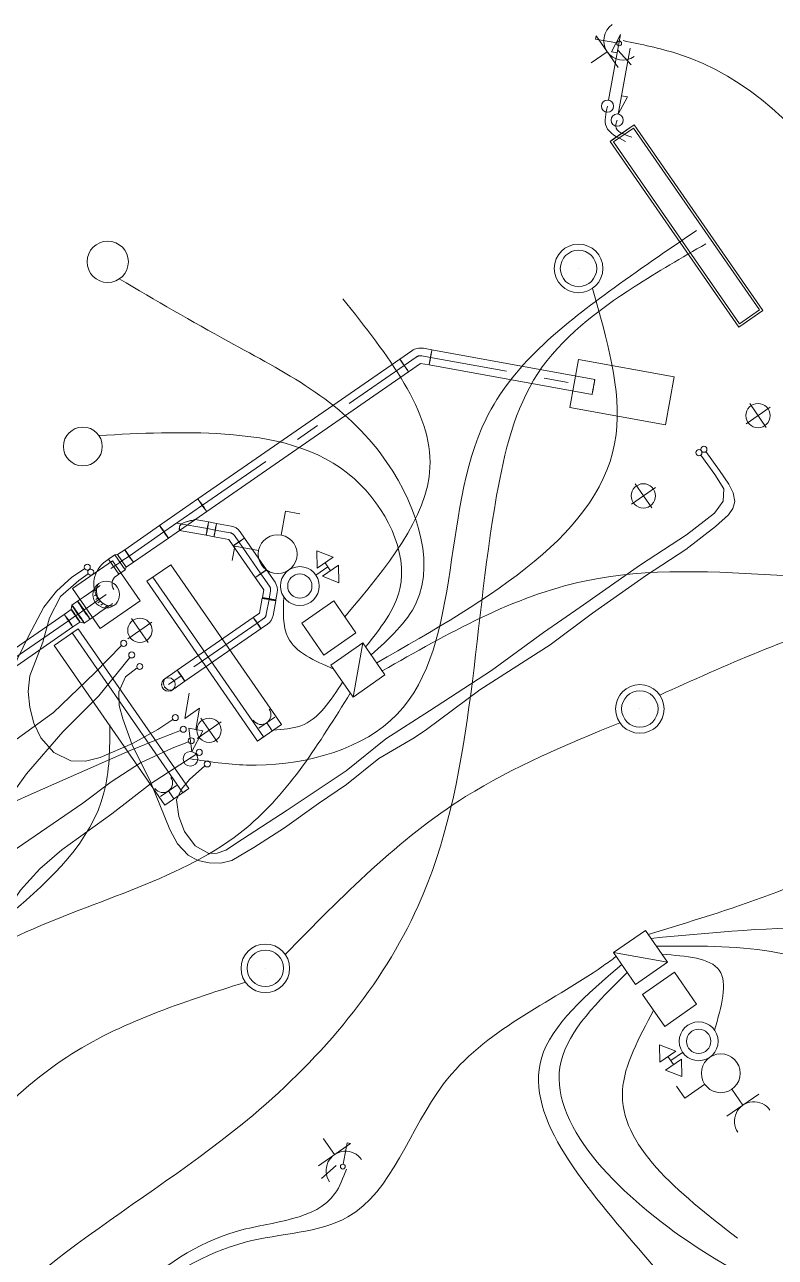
# Model space of a CAD drawing. Header units: metres. Extents: x 2747662.9 to 2747731.3, y 1250221.9 to 1250283.3.
# Drawn here: x 2747722.48 to 2747725.57, y 1250251.04 to 1250256.11 of the extents above; entities that cross this region are included whole.
import ezdxf

# ---------------------------------------------------------------- set-up
doc = ezdxf.new("R2010")
doc.units = ezdxf.units.M
doc.header["$MEASUREMENT"] = 0
doc.linetypes.add('STRICHPUNKT2-A0PKHS6Z00', pattern=[0.635, 0.3175, -0.15875, 0, -0.15875])
doc.linetypes.add('STRICHPUNKT2-A0PKHS7900', pattern=[0.635, 0.3175, -0.15875, 0, -0.15875])
for name, color, linetype in [('___deckendurchbruch', 7, 'Continuous'), ('___elektro', 7, 'Continuous'), ('___sanitär', 7, 'Continuous')]:
    doc.layers.add(name, color=color, linetype=linetype)

msp = doc.modelspace()

# ---------------------------------------------------------------- linework, layer by layer
at = {"color": 30, "linetype": 'Continuous', "lineweight": 0, "true_color": 0xff8d1c}
for p, q in [((2747724.9375, 1250256.0693), (2747724.8997, 1250255.9979)), ((2747724.9237, 1250255.9936), (2747724.9375, 1250256.0693)), ((2747724.8882, 1250255.7985), (2747724.9237, 1250255.9936)), ((2747724.8997, 1250255.9979), (2747724.9237, 1250255.9936)), ((2747724.977, 1250256.0119), (2747724.9416, 1250255.8168)), ((2747724.9416, 1250255.8168), (2747724.9278, 1250255.7411)), ((2747724.9278, 1250255.7411), (2747724.9656, 1250255.8124)), ((2747724.9656, 1250255.8124), (2747724.9416, 1250255.8168)), ((2747724.8836, 1250255.7737), (2747724.8836, 1250255.7737)), ((2747724.9234, 1250255.7162), (2747724.9234, 1250255.7162))]:
    msp.add_line(p, q, dxfattribs=at)
for centre in [(2747724.8836, 1250255.7737), (2747724.9234, 1250255.7162)]:
    msp.add_circle(centre, 0.0253, dxfattribs=at)
for points, knots in [([(2747724.9481, 1250256.0435), (2747725.0235, 1250256.0279), (2747725.099, 1250256.0124), (2747725.1695, 1250255.99), (2747725.7667, 1250255.8005), (2747726.0111, 1250255.1195), (2747726.4885, 1250254.5827), (2747726.6299, 1250254.4236), (2747726.7918, 1250254.2772), (2747726.9679, 1250254.2716), (2747727.0824, 1250254.268), (2747727.2028, 1250254.3238), (2747727.3233, 1250254.3796)], [0, 0, 0, 0, 1, 1, 1, 2, 2, 2, 3, 3, 3, 4, 4, 4, 4]), ([(2747724.8836, 1250255.7737), (2747724.8764, 1250255.7427), (2747724.8693, 1250255.7118), (2747724.8789, 1250255.6887), (2747724.8901, 1250255.6617), (2747724.924, 1250255.6453), (2747724.958, 1250255.6289)], [0, 0, 0, 0, 1, 1, 1, 2, 2, 2, 2]), ([(2747724.9234, 1250255.7162), (2747724.9205, 1250255.7076), (2747724.9175, 1250255.699), (2747724.9178, 1250255.6916), (2747724.9186, 1250255.6682), (2747724.9515, 1250255.6574), (2747724.9843, 1250255.6467)], [0, 0, 0, 0, 1, 1, 1, 2, 2, 2, 2]), ([(2747723.167, 1250253.0871), (2747723.2428, 1250253.0755), (2747723.3185, 1250253.0638), (2747723.3978, 1250253.0614), (2747723.6091, 1250253.055), (2747723.8451, 1250253.1146), (2747723.9896, 1250253.2436), (2747724.2938, 1250253.5154), (2747724.1916, 1250254.0951), (2747724.384, 1250254.4869), (2747724.4911, 1250254.7051), (2747724.6895, 1250254.865), (2747724.8881, 1250255.0096), (2747725.0089, 1250255.0976), (2747725.1298, 1250255.1799), (2747725.2506, 1250255.2623)], [0, 0, 0, 0, 1, 1, 1, 2, 2, 2, 3, 3, 3, 4, 4, 4, 5, 5, 5, 5]), ([(2747721.9652, 1250250.2028), (2747722.0086, 1250250.2982), (2747722.0519, 1250250.3937), (2747722.1041, 1250250.4817), (2747722.3959, 1250250.974), (2747722.9651, 1250251.2344), (2747723.4233, 1250251.6196), (2747723.7122, 1250251.8624), (2747723.9569, 1250252.1548), (2747724.1039, 1250252.4815), (2747724.3342, 1250252.9931), (2747724.3246, 1250253.589), (2747724.4274, 1250254.1707), (2747724.4591, 1250254.35), (2747724.5015, 1250254.528), (2747724.5967, 1250254.6731), (2747724.6925, 1250254.8192), (2747724.8418, 1250254.932), (2747724.9934, 1250255.0299), (2747725.0912, 1250255.0931), (2747725.19, 1250255.1501), (2747725.2888, 1250255.2072)], [0, 0, 0, 0, 1, 1, 1, 2, 2, 2, 3, 3, 3, 4, 4, 4, 5, 5, 5, 6, 6, 6, 7, 7, 7, 7]), ([(2747722.8738, 1250255.0624), (2747723.0232, 1250254.975), (2747723.1726, 1250254.8876), (2747723.324, 1250254.8047), (2747723.5514, 1250254.6801), (2747723.7833, 1250254.5657), (2747723.951, 1250254.3421), (2747724.0866, 1250254.1615), (2747724.1802, 1250253.9095), (2747724.0962, 1250253.7293), (2747724.0583, 1250253.6482), (2747723.9845, 1250253.5816), (2747723.9108, 1250253.515)], [0, 0, 0, 0, 1, 1, 1, 2, 2, 2, 3, 3, 3, 4, 4, 4, 4]), ([(2747724.8214, 1250255.0235), (2747724.8817, 1250254.8136), (2747724.9421, 1250254.6037), (2747724.9191, 1250254.4219), (2747724.8679, 1250254.0155), (2747724.4007, 1250253.7488), (2747723.9335, 1250253.4821)], [0, 0, 0, 0, 1, 1, 1, 2, 2, 2, 2]), ([(2747723.8026, 1250253.6712), (2747723.9729, 1250253.8754), (2747724.1432, 1250254.0796), (2747724.1529, 1250254.287), (2747724.1636, 1250254.5158), (2747723.9787, 1250254.7486), (2747723.7939, 1250254.9813)], [0, 0, 0, 0, 1, 1, 1, 2, 2, 2, 2]), ([(2747722.7899, 1250254.4182), (2747722.9614, 1250254.4271), (2747723.1329, 1250254.436), (2747723.3079, 1250254.4237), (2747723.4989, 1250254.4103), (2747723.694, 1250254.3717), (2747723.8421, 1250254.2392), (2747723.9705, 1250254.1245), (2747724.0635, 1250253.9393), (2747724.0288, 1250253.7865), (2747724.0092, 1250253.7001), (2747723.9486, 1250253.624), (2747723.888, 1250253.5479)], [0, 0, 0, 0, 1, 1, 1, 2, 2, 2, 3, 3, 3, 4, 4, 4, 4]), ([(2747723.9563, 1250253.4492), (2747724.2265, 1250253.603), (2747724.4968, 1250253.7567), (2747724.7889, 1250253.8191), (2747725.3115, 1250253.9308), (2747725.904, 1250253.7503), (2747726.4181, 1250253.8742), (2747726.7458, 1250253.9533), (2747727.0417, 1250254.1562), (2747727.3376, 1250254.359)], [0, 0, 0, 0, 1, 1, 1, 2, 2, 2, 3, 3, 3, 3]), ([(2747725.0989, 1250253.3496), (2747725.3695, 1250253.472), (2747725.6402, 1250253.5943), (2747725.9268, 1250253.6739), (2747726.1493, 1250253.7357), (2747726.3814, 1250253.7716), (2747726.5928, 1250253.855), (2747726.8684, 1250253.9638), (2747727.1087, 1250254.1532), (2747727.3489, 1250254.3426)], [0, 0, 0, 0, 1, 1, 1, 2, 2, 2, 3, 3, 3, 3]), ([(2747725.0512, 1250252.3647), (2747725.3881, 1250252.4664), (2747725.725, 1250252.5682), (2747726.0124, 1250252.7482), (2747726.3813, 1250252.9793), (2747726.6685, 1250253.3393), (2747726.9962, 1250253.6412), (2747727.1692, 1250253.8007), (2747727.3536, 1250253.9439), (2747727.5379, 1250254.0872)], [0, 0, 0, 0, 1, 1, 1, 2, 2, 2, 3, 3, 3, 3]), ([(2747723.5515, 1250253.7527), (2747723.5486, 1250253.6927), (2747723.5458, 1250253.6327), (2747723.5681, 1250253.5875), (2747723.5989, 1250253.5251), (2747723.6777, 1250253.4909), (2747723.7565, 1250253.4568)], [0, 0, 0, 0, 1, 1, 1, 2, 2, 2, 2]), ([(2747723.508, 1250253.2056), (2747723.5474, 1250253.2081), (2747723.5869, 1250253.2106), (2747723.621, 1250253.2234), (2747723.6953, 1250253.2511), (2747723.7444, 1250253.3272), (2747723.7935, 1250253.4033)], [0, 0, 0, 0, 1, 1, 1, 2, 2, 2, 2]), ([(2747721.9012, 1250252.0257), (2747722.0819, 1250252.1464), (2747722.2625, 1250252.267), (2747722.4617, 1250252.3607), (2747722.777, 1250252.5089), (2747723.1386, 1250252.5894), (2747723.3961, 1250252.8023), (2747723.571, 1250252.9469), (2747723.6979, 1250253.1525), (2747723.8248, 1250253.3581)], [0, 0, 0, 0, 1, 1, 1, 2, 2, 2, 3, 3, 3, 3]), ([(2747722.8357, 1250253.2265), (2747722.835, 1250253.1309), (2747722.8342, 1250253.0352), (2747722.8109, 1250252.9469), (2747722.7591, 1250252.7502), (2747722.5953, 1250252.59), (2747722.4282, 1250252.4524), (2747722.2475, 1250252.3035), (2747722.063, 1250252.181), (2747721.8784, 1250252.0586)], [0, 0, 0, 0, 1, 1, 1, 2, 2, 2, 3, 3, 3, 3]), ([(2747723.5575, 1250252.2819), (2747723.7906, 1250252.5204), (2747724.0236, 1250252.7588), (2747724.2998, 1250252.9319), (2747724.4967, 1250253.0553), (2747724.7156, 1250253.1455), (2747724.9345, 1250253.2357)], [0, 0, 0, 0, 1, 1, 1, 2, 2, 2, 2]), ([(2747727.2683, 1250251.7807), (2747727.0269, 1250251.9722), (2747726.7855, 1250252.1637), (2747726.5166, 1250252.2708), (2747726.0802, 1250252.4447), (2747725.5714, 1250252.3965), (2747725.0626, 1250252.3483)], [0, 0, 0, 0, 1, 1, 1, 2, 2, 2, 2]), ([(2747728.5642, 1250249.0317), (2747728.1169, 1250249.6369), (2747727.6696, 1250250.2421), (2747727.1762, 1250250.9105), (2747726.7264, 1250251.5197), (2747726.2384, 1250252.1815), (2747725.5578, 1250252.2943), (2747725.4067, 1250252.3194), (2747725.246, 1250252.3174), (2747725.0854, 1250252.3154)], [0, 0, 0, 0, 1, 1, 1, 2, 2, 2, 3, 3, 3, 3]), ([(2747725.3245, 1250251.9701), (2747725.3525, 1250252.0675), (2747725.3805, 1250252.1649), (2747725.3436, 1250252.217), (2747725.3072, 1250252.2683), (2747725.2077, 1250252.2754), (2747725.1082, 1250252.2825)], [0, 0, 0, 0, 1, 1, 1, 2, 2, 2, 2]), ([(2747722.9395, 1250250.8648), (2747723.0821, 1250250.9593), (2747723.2247, 1250251.0537), (2747723.3927, 1250251.0974), (2747723.5362, 1250251.1347), (2747723.6982, 1250251.135), (2747723.8152, 1250251.2013), (2747723.9966, 1250251.3042), (2747724.0699, 1250251.5658), (2747724.209, 1250251.7491), (2747724.3776, 1250251.9713), (2747724.6428, 1250252.0787), (2747724.8663, 1250252.2352), (2747724.8842, 1250252.2478), (2747724.902, 1250252.2607), (2747724.9197, 1250252.2736)], [0, 0, 0, 0, 1, 1, 1, 2, 2, 2, 3, 3, 3, 4, 4, 4, 5, 5, 5, 5]), ([(2747726.2561, 1250248.6671), (2747726.2083, 1250248.8831), (2747726.1604, 1250249.0991), (2747726.0969, 1250249.3019), (2747725.8988, 1250249.9348), (2747725.5488, 1250250.4391), (2747725.033, 1250251.0455), (2747724.8025, 1250251.3163), (2747724.5391, 1250251.6075), (2747724.6119, 1250251.8548), (2747724.6525, 1250251.9925), (2747724.7975, 1250252.1166), (2747724.9425, 1250252.2407)], [0, 0, 0, 0, 1, 1, 1, 2, 2, 2, 3, 3, 3, 4, 4, 4, 4]), ([(2747726.483, 1250250.627), (2747726.0636, 1250250.7169), (2747725.6443, 1250250.8067), (2747725.2125, 1250251.1028), (2747724.9248, 1250251.3001), (2747724.6316, 1250251.5889), (2747724.6927, 1250251.8423), (2747724.7234, 1250251.9702), (2747724.8443, 1250252.089), (2747724.9652, 1250252.2078)], [0, 0, 0, 0, 1, 1, 1, 2, 2, 2, 3, 3, 3, 3]), ([(2747722.0162, 1250251.2143), (2747722.2126, 1250251.4553), (2747722.4091, 1250251.6964), (2747722.6581, 1250251.8594), (2747722.8762, 1250252.0022), (2747723.1347, 1250252.0851), (2747723.3931, 1250252.1681)], [0, 0, 0, 0, 1, 1, 1, 2, 2, 2, 2]), ([(2747725.0734, 1250252.0516), (2747725.0128, 1250251.9394), (2747724.9521, 1250251.8271), (2747724.9455, 1250251.7227), (2747724.9311, 1250251.4947), (2747725.1747, 1250251.3043), (2747725.4183, 1250251.1139)], [0, 0, 0, 0, 1, 1, 1, 2, 2, 2, 2]), ([(2747723.809, 1250251.3978), (2747723.7954, 1250251.3621), (2747723.7818, 1250251.3265), (2747723.7618, 1250251.298), (2747723.6838, 1250251.187), (2747723.5078, 1250251.1845), (2747723.3609, 1250251.1433), (2747723.1877, 1250251.0947), (2747723.0549, 1250250.9923), (2747722.9221, 1250250.8899)], [0, 0, 0, 0, 1, 1, 1, 2, 2, 2, 3, 3, 3, 3])]:
    msp.add_open_spline(points, degree=3, knots=knots, dxfattribs=at)
at = {"layer": '___deckendurchbruch', "color": 215, "linetype": 'Continuous', "lineweight": 0, "true_color": 0xa44f91}
for p, q in [((2747724.8946, 1250255.6289), (2747724.9933, 1250255.6972)), ((2747724.8946, 1250255.6289), (2747724.9933, 1250255.6972)), ((2747724.8946, 1250255.6289), (2747724.9933, 1250255.6972)), ((2747724.8946, 1250255.6289), (2747724.9933, 1250255.6972)), ((2747724.8946, 1250255.6289), (2747724.9933, 1250255.6972)), ((2747724.8946, 1250255.6289), (2747724.9933, 1250255.6972)), ((2747724.9851, 1250255.6916), (2747724.9029, 1250255.6346)), ((2747724.9029, 1250255.6346), (2747724.9851, 1250255.6916)), ((2747724.9908, 1250255.6833), (2747724.9085, 1250255.6264)), ((2747724.9908, 1250255.6833), (2747724.9085, 1250255.6264)), ((2747724.9933, 1250255.6972), (2747724.9851, 1250255.6916)), ((2747724.9851, 1250255.6916), (2747724.9933, 1250255.6972)), ((2747724.9851, 1250255.6916), (2747724.9851, 1250255.6916)), ((2747724.9851, 1250255.6916), (2747724.9851, 1250255.6916)), ((2747724.9908, 1250255.6833), (2747725.5089, 1250254.9353)), ((2747724.9908, 1250255.6833), (2747725.5089, 1250254.9353)), ((2747724.9933, 1250255.6972), (2747724.9933, 1250255.6973)), ((2747724.9933, 1250255.6972), (2747724.9933, 1250255.6973)), ((2747724.9933, 1250255.6972), (2747724.9933, 1250255.6973)), ((2747724.9933, 1250255.6972), (2747724.9933, 1250255.6973)), ((2747724.9933, 1250255.6972), (2747724.999, 1250255.689)), ((2747724.999, 1250255.689), (2747724.9933, 1250255.6972)), ((2747725.5228, 1250254.9327), (2747724.9933, 1250255.6972)), ((2747724.9933, 1250255.6972), (2747725.5228, 1250254.9327)), ((2747724.9933, 1250255.6972), (2747725.5228, 1250254.9327)), ((2747725.5228, 1250254.9327), (2747724.9933, 1250255.6972)), ((2747724.9933, 1250255.6972), (2747725.5228, 1250254.9327)), ((2747724.9933, 1250255.6972), (2747725.5228, 1250254.9327)), ((2747725.5228, 1250254.9327), (2747724.9933, 1250255.6972)), ((2747724.9933, 1250255.6972), (2747725.5228, 1250254.9327)), ((2747724.999, 1250255.689), (2747724.999, 1250255.6891)), ((2747724.8946, 1250255.6289), (2747724.9029, 1250255.6346)), ((2747724.9029, 1250255.6346), (2747724.8946, 1250255.6289)), ((2747724.8946, 1250255.6289), (2747724.9003, 1250255.6207)), ((2747724.9003, 1250255.6207), (2747724.8946, 1250255.6289)), ((2747724.8946, 1250255.6289), (2747724.8947, 1250255.6289)), ((2747724.8946, 1250255.6289), (2747724.8947, 1250255.6289)), ((2747725.4242, 1250254.8644), (2747724.8946, 1250255.6289)), ((2747724.8946, 1250255.6289), (2747724.8947, 1250255.6289)), ((2747725.4242, 1250254.8644), (2747724.8946, 1250255.6289)), ((2747725.4242, 1250254.8644), (2747724.8946, 1250255.6289)), ((2747725.4242, 1250254.8644), (2747724.8946, 1250255.6289)), ((2747724.8946, 1250255.6289), (2747724.8947, 1250255.6289)), ((2747725.4242, 1250254.8644), (2747724.8946, 1250255.6289)), ((2747725.4242, 1250254.8644), (2747724.8946, 1250255.6289)), ((2747724.9029, 1250255.6346), (2747724.9029, 1250255.6346)), ((2747724.9029, 1250255.6346), (2747724.9029, 1250255.6346)), ((2747724.9085, 1250255.6264), (2747725.4267, 1250254.8783)), ((2747724.9085, 1250255.6264), (2747725.4267, 1250254.8783)), ((2747724.9003, 1250255.6207), (2747724.9004, 1250255.6207)), ((2747725.4242, 1250254.8644), (2747725.5228, 1250254.9327)), ((2747725.5228, 1250254.9327), (2747725.4242, 1250254.8644)), ((2747725.5228, 1250254.9327), (2747725.4242, 1250254.8644)), ((2747725.4242, 1250254.8644), (2747725.5228, 1250254.9327)), ((2747725.5228, 1250254.9327), (2747725.4242, 1250254.8644)), ((2747725.5228, 1250254.9327), (2747725.4242, 1250254.8644)), ((2747725.5089, 1250254.9353), (2747725.4267, 1250254.8783)), ((2747725.5089, 1250254.9353), (2747725.4267, 1250254.8783)), ((2747725.5146, 1250254.9271), (2747725.4324, 1250254.8701)), ((2747725.4324, 1250254.8701), (2747725.5146, 1250254.9271)), ((2747725.5228, 1250254.9327), (2747725.5146, 1250254.9271)), ((2747725.5146, 1250254.9271), (2747725.5228, 1250254.9327)), ((2747725.5146, 1250254.9271), (2747725.5147, 1250254.9271)), ((2747725.5146, 1250254.9271), (2747725.5147, 1250254.9271)), ((2747725.5228, 1250254.9327), (2747725.5171, 1250254.941)), ((2747725.5171, 1250254.941), (2747725.5172, 1250254.941)), ((2747725.5171, 1250254.941), (2747725.5228, 1250254.9327)), ((2747725.5228, 1250254.9327), (2747725.5229, 1250254.9328)), ((2747725.5228, 1250254.9327), (2747725.5229, 1250254.9328)), ((2747725.5228, 1250254.9327), (2747725.5229, 1250254.9328)), ((2747725.5228, 1250254.9327), (2747725.5229, 1250254.9328)), ((2747725.4185, 1250254.8726), (2747725.4185, 1250254.8727)), ((2747725.4242, 1250254.8644), (2747725.4185, 1250254.8726)), ((2747725.4185, 1250254.8726), (2747725.4242, 1250254.8644)), ((2747725.4242, 1250254.8644), (2747725.4324, 1250254.8701)), ((2747725.4324, 1250254.8701), (2747725.4242, 1250254.8644)), ((2747725.4242, 1250254.8644), (2747725.4242, 1250254.8644)), ((2747725.4242, 1250254.8644), (2747725.4242, 1250254.8644)), ((2747725.4242, 1250254.8644), (2747725.4242, 1250254.8644)), ((2747725.4242, 1250254.8644), (2747725.4242, 1250254.8644)), ((2747725.4324, 1250254.8701), (2747725.4325, 1250254.8701)), ((2747725.4324, 1250254.8701), (2747725.4325, 1250254.8701))]:
    msp.add_line(p, q, dxfattribs=at)
at = {"layer": '___deckendurchbruch', "color": 215, "linetype": 'STRICHPUNKT2-A0PKHS6Z00', "lineweight": 0, "true_color": 0xa44f91}
for p, q in [((2747725.4539, 1250254.466), (2747725.5525, 1250254.5343)), ((2747725.5373, 1250254.4508), (2747725.469, 1250254.5495)), ((2747725.0656, 1250254.1203), (2747724.9973, 1250254.2189)), ((2747724.9821, 1250254.1355), (2747725.0808, 1250254.2038)), ((2747722.9096, 1250253.5818), (2747723.0082, 1250253.6501)), ((2747722.9931, 1250253.5666), (2747722.9247, 1250253.6653)), ((2747723.2778, 1250253.1556), (2747723.2094, 1250253.2542)), ((2747723.1943, 1250253.1708), (2747723.2929, 1250253.2391))]:
    msp.add_line(p, q, dxfattribs=at)
at = {"layer": '___deckendurchbruch', "color": 215, "linetype": 'Continuous', "lineweight": 0, "true_color": 0xa44f91}
for centre in [(2747725.5032, 1250254.5001), (2747725.0314, 1250254.1696), (2747722.9589, 1250253.6159), (2747723.2436, 1250253.2049)]:
    msp.add_circle(centre, 0.05, dxfattribs=at)
at = {"layer": '___elektro', "color": 30, "linetype": 'Continuous', "lineweight": 0, "true_color": 0xff8d1c}
for p, q in [((2747724.8342, 1250256.0498), (2747724.8368, 1250256.0637)), ((2747724.9218, 1250256.0339), (2747724.8342, 1250256.0498)), ((2747724.8368, 1250256.0637), (2747724.9279, 1250255.9322)), ((2747724.8823, 1250255.9979), (2747724.8166, 1250255.9524)), ((2747724.9266, 1250256.0043), (2747724.9804, 1250255.9442)), ((2747724.8166, 1250255.9524), (2747724.8166, 1250255.9524)), ((2747724.8166, 1250255.9524), (2747724.8166, 1250255.9524)), ((2747724.9496, 1250255.6548), (2747724.9496, 1250255.6549)), ((2747725.2498, 1250255.3093), (2747725.2498, 1250255.3093)), ((2747725.1676, 1250255.2523), (2747725.1676, 1250255.2523)), ((2747722.7781, 1250255.2029), (2747722.7781, 1250255.2029)), ((2747722.8963, 1250255.1814), (2747722.8964, 1250255.1814)), ((2747724.7075, 1250255.1879), (2747724.7075, 1250255.1879)), ((2747724.8466, 1250255.1626), (2747724.8467, 1250255.1626)), ((2747722.7566, 1250255.0846), (2747722.7566, 1250255.0846)), ((2747724.7644, 1250255.1057), (2747724.7645, 1250255.1057)), ((2747722.8749, 1250255.0631), (2747722.8749, 1250255.0632)), ((2747722.8749, 1250255.0631), (2747722.8749, 1250255.0632)), ((2747722.8749, 1250255.0631), (2747722.8749, 1250255.0632)), ((2747724.6822, 1250255.0487), (2747724.6823, 1250255.0487)), ((2747724.6822, 1250255.0487), (2747724.6823, 1250255.0487)), ((2747724.8214, 1250255.0235), (2747724.8214, 1250255.0235)), ((2747725.4678, 1250254.9068), (2747725.4678, 1250254.9068)), ((2747722.6786, 1250254.4384), (2747722.6787, 1250254.4385)), ((2747722.7899, 1250254.4182), (2747722.79, 1250254.4183)), ((2747722.6584, 1250254.3271), (2747722.6584, 1250254.3272)), ((2747722.7697, 1250254.3069), (2747722.7698, 1250254.3069)), ((2747723.5404, 1250254.0085), (2747723.5583, 1250254.1069)), ((2747723.5583, 1250254.1069), (2747723.6173, 1250254.0962)), ((2747723.349, 1250253.9619), (2747723.3383, 1250253.9029)), ((2747723.4474, 1250253.9441), (2747723.349, 1250253.9619)), ((2747723.4806, 1250253.9956), (2747723.4806, 1250253.9956)), ((2747723.5919, 1250253.9753), (2747723.5919, 1250253.9754)), ((2747723.6868, 1250253.9437), (2747723.7538, 1250253.9172)), ((2747723.6868, 1250253.9437), (2747723.688, 1250253.8716)), ((2747723.688, 1250253.8716), (2747723.7538, 1250253.9172)), ((2747723.0483, 1250253.8604), (2747723.0484, 1250253.8604)), ((2747723.4604, 1250253.8842), (2747723.4604, 1250253.8843)), ((2747723.5717, 1250253.864), (2747723.5717, 1250253.8641)), ((2747723.5717, 1250253.864), (2747723.5717, 1250253.8641)), ((2747723.7323, 1250253.878), (2747723.683, 1250253.8438)), ((2747723.7108, 1250253.8388), (2747723.7766, 1250253.8843)), ((2747723.7209, 1250253.8944), (2747723.7437, 1250253.8615)), ((2747723.7779, 1250253.8122), (2747723.7766, 1250253.8843)), ((2747723.683, 1250253.8438), (2747723.683, 1250253.8438)), ((2747723.7779, 1250253.8122), (2747723.7108, 1250253.8388)), ((2747723.5515, 1250253.7527), (2747723.5515, 1250253.7527)), ((2747723.757, 1250253.737), (2747723.6255, 1250253.6458)), ((2747723.6628, 1250253.7325), (2747723.6628, 1250253.7325)), ((2747723.8481, 1250253.6054), (2747723.757, 1250253.737)), ((2747723.6419, 1250253.6572), (2747723.642, 1250253.6573)), ((2747723.6255, 1250253.6458), (2747723.7166, 1250253.5143)), ((2747723.7166, 1250253.5143), (2747723.8481, 1250253.6054)), ((2747722.6435, 1250253.58), (2747722.6436, 1250253.58)), ((2747723.3133, 1250253.5574), (2747723.3134, 1250253.5574)), ((2747723.8766, 1250253.5643), (2747723.7451, 1250253.4732)), ((2747723.8766, 1250253.5643), (2747723.8362, 1250253.3417)), ((2747723.8602, 1250253.5529), (2747723.8602, 1250253.553)), ((2747723.9677, 1250253.4328), (2747723.8766, 1250253.5643)), ((2747723.888, 1250253.5479), (2747723.888, 1250253.5479)), ((2747723.778, 1250253.496), (2747723.778, 1250253.496)), ((2747723.7944, 1250253.5074), (2747723.7944, 1250253.5074)), ((2747723.8108, 1250253.5188), (2747723.8109, 1250253.5188)), ((2747723.8273, 1250253.5302), (2747723.8273, 1250253.5302)), ((2747723.8437, 1250253.5415), (2747723.8438, 1250253.5416)), ((2747723.8994, 1250253.5314), (2747723.8994, 1250253.5315)), ((2747723.9108, 1250253.515), (2747723.9108, 1250253.515)), ((2747723.9221, 1250253.4986), (2747723.9222, 1250253.4986)), ((2747723.2147, 1250253.489), (2747723.2147, 1250253.489)), ((2747723.7451, 1250253.4732), (2747723.8362, 1250253.3417)), ((2747723.7565, 1250253.4568), (2747723.7565, 1250253.4568)), ((2747723.7615, 1250253.4846), (2747723.7616, 1250253.4846)), ((2747723.9335, 1250253.4821), (2747723.9336, 1250253.4821)), ((2747723.9449, 1250253.4657), (2747723.945, 1250253.4657)), ((2747723.9563, 1250253.4492), (2747723.9564, 1250253.4493)), ((2747723.7678, 1250253.4403), (2747723.7679, 1250253.4404)), ((2747723.7792, 1250253.4239), (2747723.7793, 1250253.4239)), ((2747723.7906, 1250253.4075), (2747723.7907, 1250253.4075)), ((2747723.8362, 1250253.3417), (2747723.9677, 1250253.4328)), ((2747723.9184, 1250253.3986), (2747723.9184, 1250253.3987)), ((2747723.9348, 1250253.41), (2747723.9349, 1250253.41)), ((2747723.9513, 1250253.4214), (2747723.9513, 1250253.4214)), ((2747723.1433, 1250253.2532), (2747723.1622, 1250253.3575)), ((2747723.802, 1250253.391), (2747723.8021, 1250253.391)), ((2747723.8134, 1250253.3746), (2747723.8134, 1250253.3746)), ((2747723.8248, 1250253.3581), (2747723.8248, 1250253.3582)), ((2747723.8526, 1250253.3531), (2747723.8527, 1250253.3531)), ((2747723.8691, 1250253.3645), (2747723.8691, 1250253.3645)), ((2747723.8855, 1250253.3759), (2747723.8855, 1250253.3759)), ((2747723.9019, 1250253.3872), (2747723.902, 1250253.3873)), ((2747724.9597, 1250253.3749), (2747724.9598, 1250253.3749)), ((2747725.0989, 1250253.3496), (2747725.0989, 1250253.3496)), ((2747722.9327, 1250253.2937), (2747722.9328, 1250253.2937)), ((2747723.2049, 1250253.2959), (2747723.1433, 1250253.2532)), ((2747723.1889, 1250253.2078), (2747723.2049, 1250253.2959)), ((2747725.0167, 1250253.2927), (2747725.0167, 1250253.2927)), ((2747723.4482, 1250253.2128), (2747723.514, 1250253.2584)), ((2747722.8341, 1250253.2254), (2747722.8341, 1250253.2254)), ((2747723.2178, 1250253.2026), (2747723.1601, 1250253.213)), ((2747723.1725, 1250253.117), (2747723.1601, 1250253.213)), ((2747723.1725, 1250253.117), (2747723.2178, 1250253.2026)), ((2747723.4811, 1250253.2356), (2747723.5039, 1250253.2027)), ((2747723.4811, 1250253.2356), (2747723.4812, 1250253.2356)), ((2747723.5039, 1250253.2027), (2747723.5039, 1250253.2028)), ((2747724.9345, 1250253.2357), (2747724.9345, 1250253.2357)), ((2747724.9345, 1250253.2357), (2747724.9345, 1250253.2357)), ((2747725.0736, 1250253.2105), (2747725.0737, 1250253.2105)), ((2747723.167, 1250253.0871), (2747723.1671, 1250253.0872)), ((2747723.0434, 1250252.9325), (2747723.1092, 1250252.978)), ((2747723.0763, 1250252.9552), (2747723.0763, 1250252.9553)), ((2747723.0763, 1250252.9552), (2747723.0991, 1250252.9223)), ((2747723.0991, 1250252.9224), (2747723.0991, 1250252.9224)), ((2747725.0398, 1250252.3811), (2747724.9083, 1250252.29)), ((2747725.1309, 1250252.2496), (2747725.0398, 1250252.3811)), ((2747724.9741, 1250252.3356), (2747724.9741, 1250252.3356)), ((2747724.9905, 1250252.347), (2747724.9905, 1250252.347)), ((2747725.0069, 1250252.3584), (2747725.007, 1250252.3584)), ((2747725.0234, 1250252.3698), (2747725.0234, 1250252.3698)), ((2747725.0512, 1250252.3647), (2747725.0513, 1250252.3647)), ((2747725.0626, 1250252.3483), (2747725.0626, 1250252.3483)), ((2747725.074, 1250252.3318), (2747725.074, 1250252.3318)), ((2747723.4184, 1250252.3072), (2747723.4184, 1250252.3072)), ((2747723.5575, 1250252.2819), (2747723.5576, 1250252.282)), ((2747724.9083, 1250252.29), (2747724.9994, 1250252.1585)), ((2747724.9083, 1250252.29), (2747725.1309, 1250252.2496)), ((2747724.9247, 1250252.3014), (2747724.9248, 1250252.3014)), ((2747724.9412, 1250252.3128), (2747724.9412, 1250252.3128)), ((2747724.9576, 1250252.3242), (2747724.9577, 1250252.3242)), ((2747725.0854, 1250252.3154), (2747725.0854, 1250252.3154)), ((2747725.0968, 1250252.2989), (2747725.0968, 1250252.299)), ((2747725.1082, 1250252.2825), (2747725.1082, 1250252.2825)), ((2747724.9197, 1250252.2736), (2747724.9197, 1250252.2736)), ((2747724.9311, 1250252.2571), (2747724.9311, 1250252.2572)), ((2747724.9425, 1250252.2407), (2747724.9425, 1250252.2407)), ((2747724.9994, 1250252.1585), (2747725.1309, 1250252.2496)), ((2747725.0981, 1250252.2268), (2747725.0981, 1250252.2269)), ((2747725.1145, 1250252.2382), (2747725.1145, 1250252.2383)), ((2747725.1195, 1250252.2661), (2747725.1196, 1250252.2661)), ((2747723.4753, 1250252.225), (2747723.4754, 1250252.225)), ((2747724.9539, 1250252.2243), (2747724.9539, 1250252.2243)), ((2747724.9652, 1250252.2078), (2747724.9653, 1250252.2079)), ((2747724.9766, 1250252.1914), (2747724.9767, 1250252.1914)), ((2747724.988, 1250252.1749), (2747724.9881, 1250252.175)), ((2747725.1594, 1250252.2085), (2747725.0279, 1250252.1174)), ((2747725.0323, 1250252.1813), (2747725.0323, 1250252.1813)), ((2747725.0487, 1250252.1927), (2747725.0488, 1250252.1927)), ((2747725.0652, 1250252.2041), (2747725.0652, 1250252.2041)), ((2747725.0816, 1250252.2154), (2747725.0817, 1250252.2155)), ((2747725.2505, 1250252.077), (2747725.1594, 1250252.2085)), ((2747723.3931, 1250252.1681), (2747723.3932, 1250252.1681)), ((2747723.3931, 1250252.1681), (2747723.3932, 1250252.1681)), ((2747723.5323, 1250252.1428), (2747723.5323, 1250252.1428)), ((2747725.0158, 1250252.1699), (2747725.0159, 1250252.1699)), ((2747725.0443, 1250252.1288), (2747725.0444, 1250252.1288)), ((2747725.0279, 1250252.1174), (2747725.119, 1250251.9859)), ((2747725.119, 1250251.9859), (2747725.2505, 1250252.077)), ((2747725.2132, 1250251.9903), (2747725.2133, 1250251.9904)), ((2747725.3245, 1250251.9701), (2747725.3246, 1250251.9701)), ((2747725.0981, 1250251.9106), (2747725.1652, 1250251.8841)), ((2747725.0981, 1250251.9106), (2747725.0994, 1250251.8385)), ((2747725.1652, 1250251.8841), (2747725.0994, 1250251.8385)), ((2747725.1437, 1250251.8448), (2747725.193, 1250251.879)), ((2747725.193, 1250251.879), (2747725.1931, 1250251.879)), ((2747725.188, 1250251.8512), (2747725.1222, 1250251.8056)), ((2747725.1551, 1250251.8284), (2747725.1323, 1250251.8613)), ((2747725.1892, 1250251.7791), (2747725.188, 1250251.8512)), ((2747725.3043, 1250251.8588), (2747725.3044, 1250251.8588)), ((2747725.3043, 1250251.8588), (2747725.3044, 1250251.8588)), ((2747725.4156, 1250251.8386), (2747725.4157, 1250251.8386)), ((2747725.1892, 1250251.7791), (2747725.1222, 1250251.8056)), ((2747725.2019, 1250251.6905), (2747725.1677, 1250251.7399)), ((2747725.2841, 1250251.7475), (2747725.2019, 1250251.6905)), ((2747725.2841, 1250251.7475), (2747725.2842, 1250251.7475)), ((2747725.3954, 1250251.7273), (2747725.3955, 1250251.7273)), ((2747725.441, 1250251.6615), (2747725.3954, 1250251.7273)), ((2747725.5068, 1250251.7071), (2747725.3752, 1250251.616)), ((2747723.7142, 1250251.5237), (2747723.7143, 1250251.5238)), ((2747723.7142, 1250251.5237), (2747723.7143, 1250251.5238)), ((2747723.7598, 1250251.458), (2747723.7142, 1250251.5237)), ((2747723.8256, 1250251.5035), (2747723.694, 1250251.4124)), ((2747723.7957, 1250251.4185), (2747723.8116, 1250251.5061)), ((2747723.8116, 1250251.5061), (2747723.8256, 1250251.5035)), ((2747723.7661, 1250251.4137), (2747723.7061, 1250251.3599))]:
    msp.add_line(p, q, dxfattribs=at)
for points in [[(2747725.5089, 1250254.9352), (2747724.9907, 1250255.6833), (2747724.9085, 1250255.6264), (2747725.4266, 1250254.8783)], [(2747722.9869, 1250253.8179), (2747723.4425, 1250253.1602), (2747723.5411, 1250253.2285), (2747723.0856, 1250253.8862)], [(2747722.9869, 1250253.8179), (2747723.4425, 1250253.1602), (2747723.4671, 1250253.1773), (2747723.0116, 1250253.8349)], [(2747723.1605, 1250252.9649), (2747722.705, 1250253.6225), (2747722.6063, 1250253.5542), (2747723.0618, 1250252.8966)], [(2747723.1605, 1250252.9649), (2747722.705, 1250253.6225), (2747722.6803, 1250253.6054), (2747723.1358, 1250252.9478)]]:
    msp.add_lwpolyline(points, close=True, dxfattribs=at)
for centre, radius in [((2747724.9317, 1250256.0321), 0.01), ((2747722.8265, 1250255.133), 0.085), ((2747724.7644, 1250255.1057), 0.1), ((2747724.7644, 1250255.1057), 0.075), ((2747722.7242, 1250254.3727), 0.08), ((2747723.5261, 1250253.9298), 0.08), ((2747723.6172, 1250253.7983), 0.08), ((2747723.6172, 1250253.7983), 0.05), ((2747725.0167, 1250253.2927), 0.1), ((2747725.0167, 1250253.2927), 0.075), ((2747723.167, 1250253.0871), 0.0303), ((2747723.4753, 1250252.225), 0.1), ((2747723.4753, 1250252.225), 0.075), ((2747725.2588, 1250251.9246), 0.08), ((2747725.2588, 1250251.9246), 0.05), ((2747725.3499, 1250251.793), 0.08), ((2747723.794, 1250251.4087), 0.01)]:
    msp.add_circle(centre, radius, dxfattribs=at)
for centre, radius, start, end in [((2747724.9481, 1250256.0435), 0.08, 124.7099, 304.7099), ((2747723.4583, 1250253.2685), 0.04, 214.7099, 34.7099), ((2747723.0535, 1250252.9881), 0.04, 214.7099, 34.7099), ((2747725.4865, 1250251.5957), 0.08, 34.7099, 214.7099), ((2747723.8053, 1250251.3922), 0.08, 34.7099, 214.7099)]:
    msp.add_arc(centre, radius, start, end, dxfattribs=at)
at = {"layer": '___sanitär', "color": 106, "linetype": 'Continuous', "lineweight": 0, "true_color": 0x008a1e}
for p, q in [((2747724.0288, 1250254.7323), (2747724.0785, 1250254.7668)), ((2747724.1256, 1250254.777), (2747724.1606, 1250254.7706)), ((2747724.1605, 1250254.7706), (2747724.8314, 1250254.6489)), ((2747723.1979, 1250254.1568), (2747724.0288, 1250254.7324)), ((2747724.0647, 1250254.6805), (2747724.1144, 1250254.715)), ((2747724.1144, 1250254.715), (2747724.1493, 1250254.7087)), ((2747724.7292, 1250254.5338), (2747724.7649, 1250254.7305)), ((2747724.7292, 1250254.5338), (2747724.7649, 1250254.7305)), ((2747724.7649, 1250254.7305), (2747724.765, 1250254.7306)), ((2747725.1585, 1250254.6591), (2747724.7649, 1250254.7305)), ((2747724.7649, 1250254.7305), (2747725.1585, 1250254.6591)), ((2747723.2338, 1250254.105), (2747724.0647, 1250254.6806)), ((2747724.1493, 1250254.7087), (2747724.8201, 1250254.5869)), ((2747725.1227, 1250254.4623), (2747725.1585, 1250254.6591)), ((2747725.1227, 1250254.4623), (2747725.1585, 1250254.6591)), ((2747725.1585, 1250254.6591), (2747725.1585, 1250254.6591)), ((2747725.1227, 1250254.4623), (2747724.7292, 1250254.5338)), ((2747724.7292, 1250254.5338), (2747724.7292, 1250254.5338)), ((2747724.7292, 1250254.5338), (2747725.1227, 1250254.4623)), ((2747725.1227, 1250254.4623), (2747725.1228, 1250254.4623)), ((2747723.0401, 1250254.0475), (2747723.1979, 1250254.1568)), ((2747723.076, 1250253.9957), (2747723.2338, 1250254.105)), ((2747723.1299, 1250254.054), (2747723.1238, 1250254.0477)), ((2747723.1247, 1250254.0479), (2747723.1308, 1250254.0542)), ((2747723.1407, 1250254.0594), (2747723.1299, 1250254.054)), ((2747723.1308, 1250254.0542), (2747723.1416, 1250254.0596)), ((2747723.1541, 1250254.0639), (2747723.1407, 1250254.0594)), ((2747723.1416, 1250254.0596), (2747723.1549, 1250254.064)), ((2747723.167, 1250254.0674), (2747723.1541, 1250254.0639)), ((2747723.1549, 1250254.064), (2747723.1676, 1250254.0676)), ((2747723.1775, 1250254.0701), (2747723.167, 1250254.0674)), ((2747723.1676, 1250254.0676), (2747723.1779, 1250254.0702)), ((2747723.1842, 1250254.0718), (2747723.1775, 1250254.0701)), ((2747723.1779, 1250254.0702), (2747723.1844, 1250254.0718)), ((2747723.1866, 1250254.0723), (2747723.1842, 1250254.0718)), ((2747723.1844, 1250254.0718), (2747723.1866, 1250254.0723)), ((2747723.1866, 1250254.0723), (2747723.2417, 1250254.0623)), ((2747723.2399, 1250254.0542), (2747723.2388, 1250254.0485)), ((2747723.2395, 1250254.0486), (2747723.2405, 1250254.0543)), ((2747723.2408, 1250254.0586), (2747723.2399, 1250254.0542)), ((2747723.2405, 1250254.0543), (2747723.2412, 1250254.0587)), ((2747723.2414, 1250254.0614), (2747723.2408, 1250254.0586)), ((2747723.2412, 1250254.0587), (2747723.2416, 1250254.0614)), ((2747723.2417, 1250254.0623), (2747723.2414, 1250254.0614)), ((2747723.2416, 1250254.0614), (2747723.2417, 1250254.0623)), ((2747723.2416, 1250254.0623), (2747723.2741, 1250254.0564)), ((2747723.2741, 1250254.0564), (2747723.335, 1250254.0454)), ((2747723.0401, 1250254.0475), (2747722.8963, 1250253.9478)), ((2747723.1215, 1250254.0413), (2747723.121, 1250254.0355)), ((2747723.121, 1250254.0355), (2747723.1211, 1250254.031)), ((2747723.1211, 1250254.031), (2747723.1213, 1250254.0282)), ((2747723.1213, 1250254.0282), (2747723.1215, 1250254.0272)), ((2747723.1238, 1250254.0477), (2747723.1215, 1250254.0413)), ((2747723.1215, 1250254.0311), (2747723.1216, 1250254.0357)), ((2747723.1216, 1250254.0282), (2747723.1215, 1250254.0311)), ((2747723.1215, 1250254.0272), (2747723.1216, 1250254.0282)), ((2747723.1215, 1250254.0272), (2747723.2316, 1250254.0072)), ((2747723.1216, 1250254.0357), (2747723.1223, 1250254.0415)), ((2747723.1223, 1250254.0415), (2747723.1247, 1250254.0479)), ((2747723.2316, 1250254.0072), (2747723.2319, 1250254.0082)), ((2747723.2317, 1250254.0081), (2747723.2316, 1250254.0072)), ((2747723.2321, 1250254.0109), (2747723.2317, 1250254.0081)), ((2747723.2317, 1250254.0072), (2747723.2641, 1250254.0013)), ((2747723.2319, 1250254.0082), (2747723.2325, 1250254.011)), ((2747723.2328, 1250254.0152), (2747723.2321, 1250254.0109)), ((2747723.2325, 1250254.011), (2747723.2334, 1250254.0154)), ((2747723.2338, 1250254.0209), (2747723.2328, 1250254.0152)), ((2747723.2334, 1250254.0154), (2747723.2345, 1250254.0211)), ((2747723.2349, 1250254.0276), (2747723.2338, 1250254.0209)), ((2747723.2345, 1250254.0211), (2747723.2358, 1250254.0277)), ((2747723.2362, 1250254.0347), (2747723.2349, 1250254.0276)), ((2747723.2358, 1250254.0277), (2747723.2371, 1250254.0349)), ((2747723.2375, 1250254.0418), (2747723.2362, 1250254.0347)), ((2747723.2371, 1250254.0349), (2747723.2384, 1250254.042)), ((2747723.2388, 1250254.0485), (2747723.2375, 1250254.0418)), ((2747723.2384, 1250254.042), (2747723.2395, 1250254.0486)), ((2747723.2641, 1250254.0013), (2747723.325, 1250253.9903)), ((2747723.3711, 1250254.0222), (2747723.3892, 1250253.996)), ((2747723.076, 1250253.9957), (2747722.9321, 1250253.8961)), ((2747723.325, 1250253.9903), (2747723.3432, 1250253.9641)), ((2747723.3432, 1250253.9641), (2747723.4337, 1250253.8334)), ((2747723.3892, 1250253.996), (2747723.4798, 1250253.8653)), ((2747722.6813, 1250253.7883), (2747722.8458, 1250253.9022)), ((2747722.8458, 1250253.9022), (2747722.6813, 1250253.7883)), ((2747722.6813, 1250253.7883), (2747722.8458, 1250253.9022)), ((2747722.8458, 1250253.9022), (2747722.6813, 1250253.7883)), ((2747722.83, 1250253.9092), (2747722.8184, 1250253.9012)), ((2747722.8554, 1250253.9269), (2747722.83, 1250253.9092)), ((2747722.83, 1250253.9092), (2747722.8425, 1250253.8912)), ((2747722.8425, 1250253.8912), (2747722.83, 1250253.9092)), ((2747722.8458, 1250253.9022), (2747722.9596, 1250253.7378)), ((2747722.8458, 1250253.9022), (2747722.9596, 1250253.7378)), ((2747722.8458, 1250253.9022), (2747722.8458, 1250253.9022)), ((2747722.8458, 1250253.9022), (2747722.9596, 1250253.7378)), ((2747722.8458, 1250253.9022), (2747722.9596, 1250253.7378)), ((2747722.8458, 1250253.9022), (2747722.8458, 1250253.9022)), ((2747722.8554, 1250253.9269), (2747722.8671, 1250253.9276)), ((2747722.8981, 1250253.8652), (2747722.8554, 1250253.9269)), ((2747722.8963, 1250253.9478), (2747722.8671, 1250253.9276)), ((2747722.9029, 1250253.8758), (2747722.8671, 1250253.9276)), ((2747722.8963, 1250253.9478), (2747722.9068, 1250253.9327)), ((2747722.9068, 1250253.9327), (2747722.9216, 1250253.9112)), ((2747722.9216, 1250253.9112), (2747722.9321, 1250253.8961)), ((2747722.8425, 1250253.8912), (2747722.8601, 1250253.8656)), ((2747722.8601, 1250253.8656), (2747722.8425, 1250253.8912)), ((2747722.8601, 1250253.8656), (2747722.8727, 1250253.8476)), ((2747722.8727, 1250253.8476), (2747722.8601, 1250253.8656)), ((2747722.8727, 1250253.8476), (2747722.8981, 1250253.8652)), ((2747722.8981, 1250253.8652), (2747722.9029, 1250253.8758)), ((2747722.9029, 1250253.8758), (2747722.9321, 1250253.8961)), ((2747723.4798, 1250253.8653), (2747723.515, 1250253.8144)), ((2747722.7947, 1250253.8003), (2747722.7916, 1250253.7981)), ((2747722.8611, 1250253.8396), (2747722.8727, 1250253.8476)), ((2747723.4337, 1250253.8334), (2747723.469, 1250253.7825)), ((2747722.6813, 1250253.7883), (2747722.7952, 1250253.6239)), ((2747722.6813, 1250253.7883), (2747722.7952, 1250253.6239)), ((2747722.6813, 1250253.7883), (2747722.6814, 1250253.7883)), ((2747722.6813, 1250253.7883), (2747722.7952, 1250253.6239)), ((2747722.6813, 1250253.7883), (2747722.7952, 1250253.6239)), ((2747722.6813, 1250253.7883), (2747722.6814, 1250253.7883)), ((2747722.7264, 1250253.7529), (2747722.7023, 1250253.7362)), ((2747722.7487, 1250253.7684), (2747722.7264, 1250253.7529)), ((2747722.7678, 1250253.7816), (2747722.7487, 1250253.7684)), ((2747722.7824, 1250253.7917), (2747722.7678, 1250253.7816)), ((2747722.7719, 1250253.7584), (2747722.7815, 1250253.765)), ((2747722.7721, 1250253.7777), (2747722.7806, 1250253.7835)), ((2747722.7769, 1250253.7428), (2747722.7869, 1250253.7497)), ((2747722.7916, 1250253.7981), (2747722.7824, 1250253.7917)), ((2747722.8203, 1250253.7633), (2747722.8204, 1250253.7633)), ((2747723.4627, 1250253.7481), (2747723.4517, 1250253.6872)), ((2747723.4633, 1250253.7511), (2747723.4627, 1250253.7481)), ((2747723.469, 1250253.7825), (2747723.4633, 1250253.7511)), ((2747723.5241, 1250253.7725), (2747723.5184, 1250253.7411)), ((2747722.6764, 1250253.7019), (2747722.6472, 1250253.6817)), ((2747722.6789, 1250253.72), (2747722.6764, 1250253.7019)), ((2747722.7023, 1250253.7362), (2747722.6789, 1250253.72)), ((2747722.7859, 1250253.7298), (2747722.7959, 1250253.7368)), ((2747722.7952, 1250253.6239), (2747722.9596, 1250253.7378)), ((2747722.9596, 1250253.7378), (2747722.7952, 1250253.6239)), ((2747722.7952, 1250253.6239), (2747722.9596, 1250253.7378)), ((2747722.9596, 1250253.7378), (2747722.7952, 1250253.6239)), ((2747722.7987, 1250253.7196), (2747722.8083, 1250253.7263)), ((2747722.819, 1250253.7076), (2747722.7999, 1250253.6944)), ((2747722.8169, 1250253.7131), (2747722.8253, 1250253.7189)), ((2747722.8337, 1250253.7178), (2747722.819, 1250253.7076)), ((2747722.8428, 1250253.7241), (2747722.8337, 1250253.7178)), ((2747722.846, 1250253.7263), (2747722.8428, 1250253.7241)), ((2747722.9596, 1250253.7378), (2747722.9597, 1250253.7378)), ((2747722.9596, 1250253.7378), (2747722.9597, 1250253.7378)), ((2747723.5178, 1250253.7381), (2747723.5068, 1250253.6772)), ((2747723.5184, 1250253.7411), (2747723.5178, 1250253.7381)), ((2747722.6472, 1250253.6817), (2747720.9968, 1250252.5384)), ((2747722.7123, 1250253.6501), (2747722.6831, 1250253.6299)), ((2747722.7301, 1250253.646), (2747722.7123, 1250253.6501)), ((2747722.7536, 1250253.6623), (2747722.7301, 1250253.646)), ((2747722.7776, 1250253.6789), (2747722.7536, 1250253.6623)), ((2747722.7999, 1250253.6944), (2747722.7776, 1250253.6789)), ((2747723.4255, 1250253.6691), (2747723.1125, 1250253.4523)), ((2747723.4517, 1250253.6872), (2747723.4255, 1250253.6691)), ((2747722.6831, 1250253.6299), (2747721.0327, 1250252.4866)), ((2747722.7952, 1250253.6239), (2747722.7953, 1250253.6239)), ((2747722.7952, 1250253.6239), (2747722.7953, 1250253.6239)), ((2747723.4574, 1250253.623), (2747723.1444, 1250253.4063)), ((2747723.4836, 1250253.6412), (2747723.4574, 1250253.623)), ((2747723.083, 1250253.4319), (2747723.1125, 1250253.4523)), ((2747723.0536, 1250253.3944), (2747723.0561, 1250253.3962)), ((2747723.0604, 1250253.4162), (2747723.0611, 1250253.4167)), ((2747723.0611, 1250253.4167), (2747723.0634, 1250253.4183)), ((2747723.0634, 1250253.4183), (2747723.067, 1250253.4208)), ((2747723.067, 1250253.4208), (2747723.0717, 1250253.424)), ((2747723.0717, 1250253.424), (2747723.0771, 1250253.4278)), ((2747723.0763, 1250253.3932), (2747723.0763, 1250253.3932)), ((2747723.0771, 1250253.4278), (2747723.083, 1250253.4319)), ((2747723.1149, 1250253.3858), (2747723.1444, 1250253.4063)), ((2747723.0585, 1250253.3808), (2747723.0613, 1250253.3828)), ((2747723.0695, 1250253.3714), (2747723.0721, 1250253.3732)), ((2747723.0922, 1250253.3701), (2747723.093, 1250253.3707)), ((2747723.093, 1250253.3707), (2747723.0953, 1250253.3722)), ((2747723.0953, 1250253.3722), (2747723.0989, 1250253.3747)), ((2747723.0989, 1250253.3747), (2747723.1035, 1250253.378)), ((2747723.1035, 1250253.378), (2747723.109, 1250253.3818)), ((2747723.109, 1250253.3818), (2747723.1149, 1250253.3858))]:
    msp.add_line(p, q, dxfattribs=at)
at = {"layer": '___sanitär', "color": 106, "linetype": 'STRICHPUNKT2-A0PKHS7900', "lineweight": 0, "true_color": 0x008a1e}
for p, q in [((2747724.0467, 1250254.7064), (2747724.0965, 1250254.7409)), ((2747724.12, 1250254.746), (2747724.1549, 1250254.7396)), ((2747724.1549, 1250254.7397), (2747724.8258, 1250254.6179)), ((2747723.2159, 1250254.1309), (2747724.0468, 1250254.7065)), ((2747723.058, 1250254.0216), (2747723.2159, 1250254.1309)), ((2747723.1102, 1250254.0577), (2747723.2367, 1250254.0348)), ((2747723.058, 1250254.0216), (2747722.9142, 1250253.9219)), ((2747723.2367, 1250254.0348), (2747723.2691, 1250254.0289)), ((2747723.2691, 1250254.0289), (2747723.33, 1250254.0178)), ((2747723.3481, 1250254.0062), (2747723.3662, 1250253.98)), ((2747723.3662, 1250253.98), (2747723.4568, 1250253.8493)), ((2747722.8768, 1250253.896), (2747722.885, 1250253.9017)), ((2747722.885, 1250253.9017), (2747722.9142, 1250253.9219)), ((2747722.8513, 1250253.8784), (2747722.8398, 1250253.8704)), ((2747722.8513, 1250253.8784), (2747722.8768, 1250253.896)), ((2747723.4568, 1250253.8493), (2747723.492, 1250253.7984)), ((2747722.8203, 1250253.7633), (2747722.7279, 1250253.6992)), ((2747723.4965, 1250253.7775), (2747723.4908, 1250253.7461)), ((2747722.7279, 1250253.6993), (2747722.7045, 1250253.683)), ((2747723.4903, 1250253.7431), (2747723.4792, 1250253.6822)), ((2747723.4908, 1250253.7461), (2747723.4903, 1250253.7431)), ((2747722.6652, 1250253.6558), (2747721.0147, 1250252.5125)), ((2747722.6944, 1250253.676), (2747722.6652, 1250253.6558)), ((2747722.7045, 1250253.683), (2747722.6944, 1250253.676)), ((2747723.4414, 1250253.6461), (2747723.1285, 1250253.4293)), ((2747723.4676, 1250253.6642), (2747723.4414, 1250253.6461)), ((2747723.0763, 1250253.3932), (2747723.099, 1250253.4089)), ((2747723.099, 1250253.4089), (2747723.1285, 1250253.4293))]:
    msp.add_line(p, q, dxfattribs=at)
at = {"layer": '___sanitär', "color": 106, "linetype": 'Continuous', "lineweight": 0, "true_color": 0x008a1e, "flags": 128}
for points in [[(2747725.2881, 1250254.3518), (2747725.3452, 1250254.2744), (2747725.3837, 1250254.2177), (2747725.4011, 1250254.1827), (2747725.408, 1250254.1471), (2747725.3999, 1250254.118), (2747725.3811, 1250254.0912), (2747725.3275, 1250254.0433), (2747725.2062, 1250253.9492), (2747725.0436, 1250253.8426), (2747724.8223, 1250253.6873), (2747724.6482, 1250253.5567), (2747724.3576, 1250253.3714), (2747724.1383, 1250253.2075), (2747724.0873, 1250253.1742), (2747723.9425, 1250253.0879), (2747723.8096, 1250252.9818), (2747723.6935, 1250252.9034), (2747723.5545, 1250252.8031), (2747723.4284, 1250252.7218), (2747723.337, 1250252.6685), (2747723.2914, 1250252.6583), (2747723.2438, 1250252.6585), (2747723.1979, 1250252.6692), (2747723.1574, 1250252.6904), (2747723.1135, 1250252.7379), (2747723.0819, 1250252.7965), (2747723.0026, 1250252.9921), (2747722.9272, 1250253.1444), (2747722.8887, 1250253.252), (2747722.8739, 1250253.3073), (2747722.8721, 1250253.3628), (2747722.8998, 1250253.4241), (2747722.9472, 1250253.4619)], [(2747725.2673, 1250254.3375), (2747725.3248, 1250254.2572), (2747725.363, 1250254.199), (2747725.3599, 1250254.148), (2747725.3244, 1250254.0984), (2747725.209, 1250254.0096), (2747725.0196, 1250253.8856), (2747724.771, 1250253.7118), (2747724.6205, 1250253.6075), (2747724.4065, 1250253.4505), (2747724.1514, 1250253.2844), (2747723.9711, 1250253.17), (2747723.8081, 1250253.0381), (2747723.5646, 1250252.8763), (2747723.3811, 1250252.756), (2747723.312, 1250252.7117), (2747723.2771, 1250252.6984), (2747723.2427, 1250252.697), (2747723.1859, 1250252.7296), (2747723.1431, 1250252.7876), (2747723.1192, 1250252.85), (2747723.11, 1250252.919), (2747723.1297, 1250252.9628), (2747723.1633, 1250253.0016), (2747723.2262, 1250253.0588)], [(2747720.6988, 1250251.6015), (2747720.9058, 1250251.7284), (2747721.0781, 1250251.811), (2747721.1862, 1250251.8822), (2747721.2891, 1250251.9622), (2747721.5106, 1250252.1305), (2747721.7292, 1250252.2993), (2747721.9562, 1250252.474), (2747722.0599, 1250252.5815), (2747722.1448, 1250252.7041), (2747722.2129, 1250252.8606), (2747722.248, 1250252.9893), (2747722.3316, 1250253.2311), (2747722.381, 1250253.3499), (2747722.5019, 1250253.5952), (2747722.5628, 1250253.712), (2747722.6151, 1250253.778), (2747722.6781, 1250253.8345), (2747722.7313, 1250253.8699)], [(2747722.7459, 1250253.8488), (2747722.7073, 1250253.8218), (2747722.6324, 1250253.7554), (2747722.5869, 1250253.6673), (2747722.559, 1250253.5681), (2747722.5053, 1250253.4293), (2747722.4993, 1250253.3643), (2747722.5061, 1250253.2983), (2747722.5224, 1250253.2334), (2747722.5512, 1250253.173), (2747722.6051, 1250253.113), (2747722.6748, 1250253.0787), (2747722.7349, 1250253.0777), (2747722.7953, 1250253.0923), (2747722.9287, 1250253.1497), (2747723.0329, 1250253.2085), (2747723.0941, 1250253.2495)], [(2747720.2361, 1250252.3001), (2747720.4085, 1250252.3038), (2747720.55, 1250252.3241), (2747720.6662, 1250252.3507), (2747720.9344, 1250252.3869), (2747721.1093, 1250252.4152), (2747721.237, 1250252.4437), (2747721.3605, 1250252.4845), (2747721.6113, 1250252.6193), (2747721.9031, 1250252.7856), (2747722.1611, 1250252.9699), (2747722.3852, 1250253.1206), (2747722.6033, 1250253.2777), (2747722.7737, 1250253.4412), (2747722.8838, 1250253.5536)], [(2747720.0773, 1250250.6725), (2747720.2242, 1250250.6642), (2747720.3896, 1250250.6769), (2747720.5523, 1250250.7128), (2747720.6488, 1250250.7458), (2747720.7404, 1250250.7895), (2747720.9064, 1250250.9045), (2747721.0845, 1250251.0278), (2747721.2571, 1250251.1482), (2747721.416, 1250251.2843), (2747721.5406, 1250251.4336), (2747721.6447, 1250251.599), (2747721.8032, 1250251.9054), (2747722.0147, 1250252.2707), (2747722.2164, 1250252.6114), (2747722.358, 1250252.8391), (2747722.4916, 1250253.0253), (2747722.642, 1250253.1978), (2747722.7901, 1250253.346), (2747722.9181, 1250253.5048)], [(2747720.2213, 1250252.3248), (2747720.3934, 1250252.3693), (2747720.5539, 1250252.3968), (2747720.7661, 1250252.436), (2747721.0315, 1250252.4762), (2747721.3666, 1250252.5497), (2747721.8376, 1250252.6905), (2747722.2413, 1250252.8205), (2747722.5108, 1250252.9413), (2747722.9183, 1250253.1219), (2747723.0403, 1250253.1704), (2747723.1257, 1250253.2045)], [(2747720.713, 1250251.581), (2747720.8116, 1250251.6396), (2747720.9515, 1250251.696), (2747721.0431, 1250251.7493), (2747721.1297, 1250251.8119), (2747721.3267, 1250251.9509), (2747721.6553, 1250252.1835), (2747722.0316, 1250252.4441), (2747722.263, 1250252.5945), (2747722.4277, 1250252.7012), (2747722.7245, 1250252.9043), (2747722.8407, 1250252.9921), (2747722.9619, 1250253.0712), (2747723.0914, 1250253.1312), (2747723.1586, 1250253.1572)], [(2747720.0434, 1250250.7707), (2747720.1972, 1250250.7563), (2747720.3518, 1250250.7591), (2747720.4968, 1250250.7854), (2747720.6341, 1250250.8367), (2747720.8111, 1250250.9487), (2747720.9797, 1250251.076), (2747721.215, 1250251.2319), (2747721.4774, 1250251.4208), (2747721.6755, 1250251.558), (2747721.8767, 1250251.7219), (2747721.9576, 1250251.798), (2747722.0297, 1250251.8814), (2747722.1661, 1250252.11), (2747722.3152, 1250252.3204), (2747722.467, 1250252.5462), (2747722.547, 1250252.6347), (2747722.6372, 1250252.7132), (2747722.8434, 1250252.8605), (2747723.0031, 1250252.9845), (2747723.1926, 1250253.1074)]]:
    msp.add_lwpolyline(points, dxfattribs=at)
at = {"layer": '___sanitär', "color": 106, "linetype": 'Continuous', "lineweight": 0, "true_color": 0x008a1e}
for centre, radius in [((2747725.2599, 1250254.3475), 0.0125), ((2747725.2805, 1250254.3617), 0.0125), ((2747722.7422, 1250253.8761), 0.0125), ((2747722.7564, 1250253.8555), 0.0125), ((2747722.8203, 1250253.7633), 0.055), ((2747722.8924, 1250253.5626), 0.0125), ((2747722.9255, 1250253.5149), 0.0125), ((2747722.9585, 1250253.4672), 0.0125), ((2747723.0763, 1250253.3932), 0.028), ((2747723.1043, 1250253.2568), 0.0125), ((2747723.1373, 1250253.2091), 0.0125), ((2747723.1703, 1250253.1614), 0.0125), ((2747723.2033, 1250253.1138), 0.0125), ((2747723.2364, 1250253.0661), 0.0125)]:
    msp.add_circle(centre, radius, dxfattribs=at)
for centre, radius, start, end in [((2747724.1144, 1250254.715), 0.063, 79.7126, 124.7072), ((2747723.325, 1250253.9903), 0.056, 34.7126, 79.7072), ((2747722.8836, 1250253.8071), 0.1145, 124.7099, 214.7099), ((2747722.8404, 1250253.7772), 0.0602, 148.6622, 280.7576), ((2747722.8404, 1250253.7772), 0.0602, 148.6622, 280.7576), ((2747722.8836, 1250253.8071), 0.0395, 124.7099, 214.7099), ((2747723.469, 1250253.7825), 0.056, 349.7126, 34.7072), ((2747723.4517, 1250253.6872), 0.056, 304.7126, 349.7072), ((2747723.0865, 1250253.4002), 0.0306, 148.6622, 280.7576)]:
    msp.add_arc(centre, radius, start, end, dxfattribs=at)
at = {"layer": '___sanitär', "color": 106, "linetype": 'STRICHPUNKT2-A0PKHS7900', "lineweight": 0, "true_color": 0x008a1e}
for centre, radius, start, end in [((2747724.1144, 1250254.715), 0.0315, 79.7126, 124.7072), ((2747723.325, 1250253.9903), 0.028, 34.7126, 79.7072), ((2747723.469, 1250253.7825), 0.028, 349.7126, 34.7072), ((2747723.4517, 1250253.6872), 0.028, 304.7126, 349.7072)]:
    msp.add_arc(centre, radius, start, end, dxfattribs=at)
at = {"layer": '___sanitär', "color": 106, "linetype": 'Continuous', "lineweight": 0, "true_color": 0x008a1e}
for centre, major_axis, ratio in [((2747724.1549, 1250254.7397), (0.0056, 0.031), 0.014998), ((2747724.1549, 1250254.7396), (0.0056, 0.031), 0.014998), ((2747724.0468, 1250254.7065), (-0.0179, 0.0259), 0.014998), ((2747724.0467, 1250254.7064), (-0.0179, 0.0259), 0.014998), ((2747724.8258, 1250254.6179), (0.0056, 0.031), 0.014998), ((2747723.2159, 1250254.1309), (-0.0179, 0.0259), 0.014998), ((2747723.2159, 1250254.1309), (-0.0179, 0.0259), 0.014998), ((2747723.2367, 1250254.0348), (0.005, 0.0276), 0.015012), ((2747723.2691, 1250254.0289), (0.005, 0.0276), 0.015012), ((2747723.2691, 1250254.0289), (0.005, 0.0275), 0.014998), ((2747723.058, 1250254.0216), (-0.0179, 0.0259), 0.014998), ((2747723.058, 1250254.0216), (-0.0179, 0.0259), 0.014978), ((2747723.3662, 1250253.98), (0.023, 0.0159), 0.014998), ((2747723.3662, 1250253.98), (0.023, 0.0159), 0.014998), ((2747722.9142, 1250253.9219), (-0.0179, 0.0259), 0.014978), ((2747723.4568, 1250253.8493), (0.023, 0.0159), 0.014998), ((2747723.4568, 1250253.8493), (0.023, 0.0159), 0.014998), ((2747723.4903, 1250253.7431), (-0.0275, 0.005), 0.014998), ((2747723.4903, 1250253.7431), (-0.0275, 0.005), 0.014998), ((2747723.4908, 1250253.7461), (-0.0275, 0.005), 0.014998), ((2747723.4908, 1250253.7461), (-0.0275, 0.005), 0.014998), ((2747722.6944, 1250253.676), (-0.0179, 0.0259), 0.026177), ((2747722.7045, 1250253.683), (-0.0256, 0.037), 0.026177), ((2747722.7279, 1250253.6993), (-0.0256, 0.037), 0.026177), ((2747722.7279, 1250253.6993), (-0.0256, 0.037), 0.026177), ((2747722.6652, 1250253.6558), (-0.0179, 0.0259), 0.026177), ((2747722.6652, 1250253.6558), (-0.0179, 0.0259), 0.014998), ((2747723.4414, 1250253.6461), (-0.0159, 0.023), 0.014998), ((2747723.4414, 1250253.6461), (-0.0159, 0.023), 0.014998), ((2747723.1285, 1250253.4293), (-0.0159, 0.023), 0.014998), ((2747723.1285, 1250253.4293), (-0.0159, 0.023), 0.014998)]:
    msp.add_ellipse(centre, major_axis=major_axis, ratio=ratio, dxfattribs=at)

doc.saveas('drawing.dxf')
